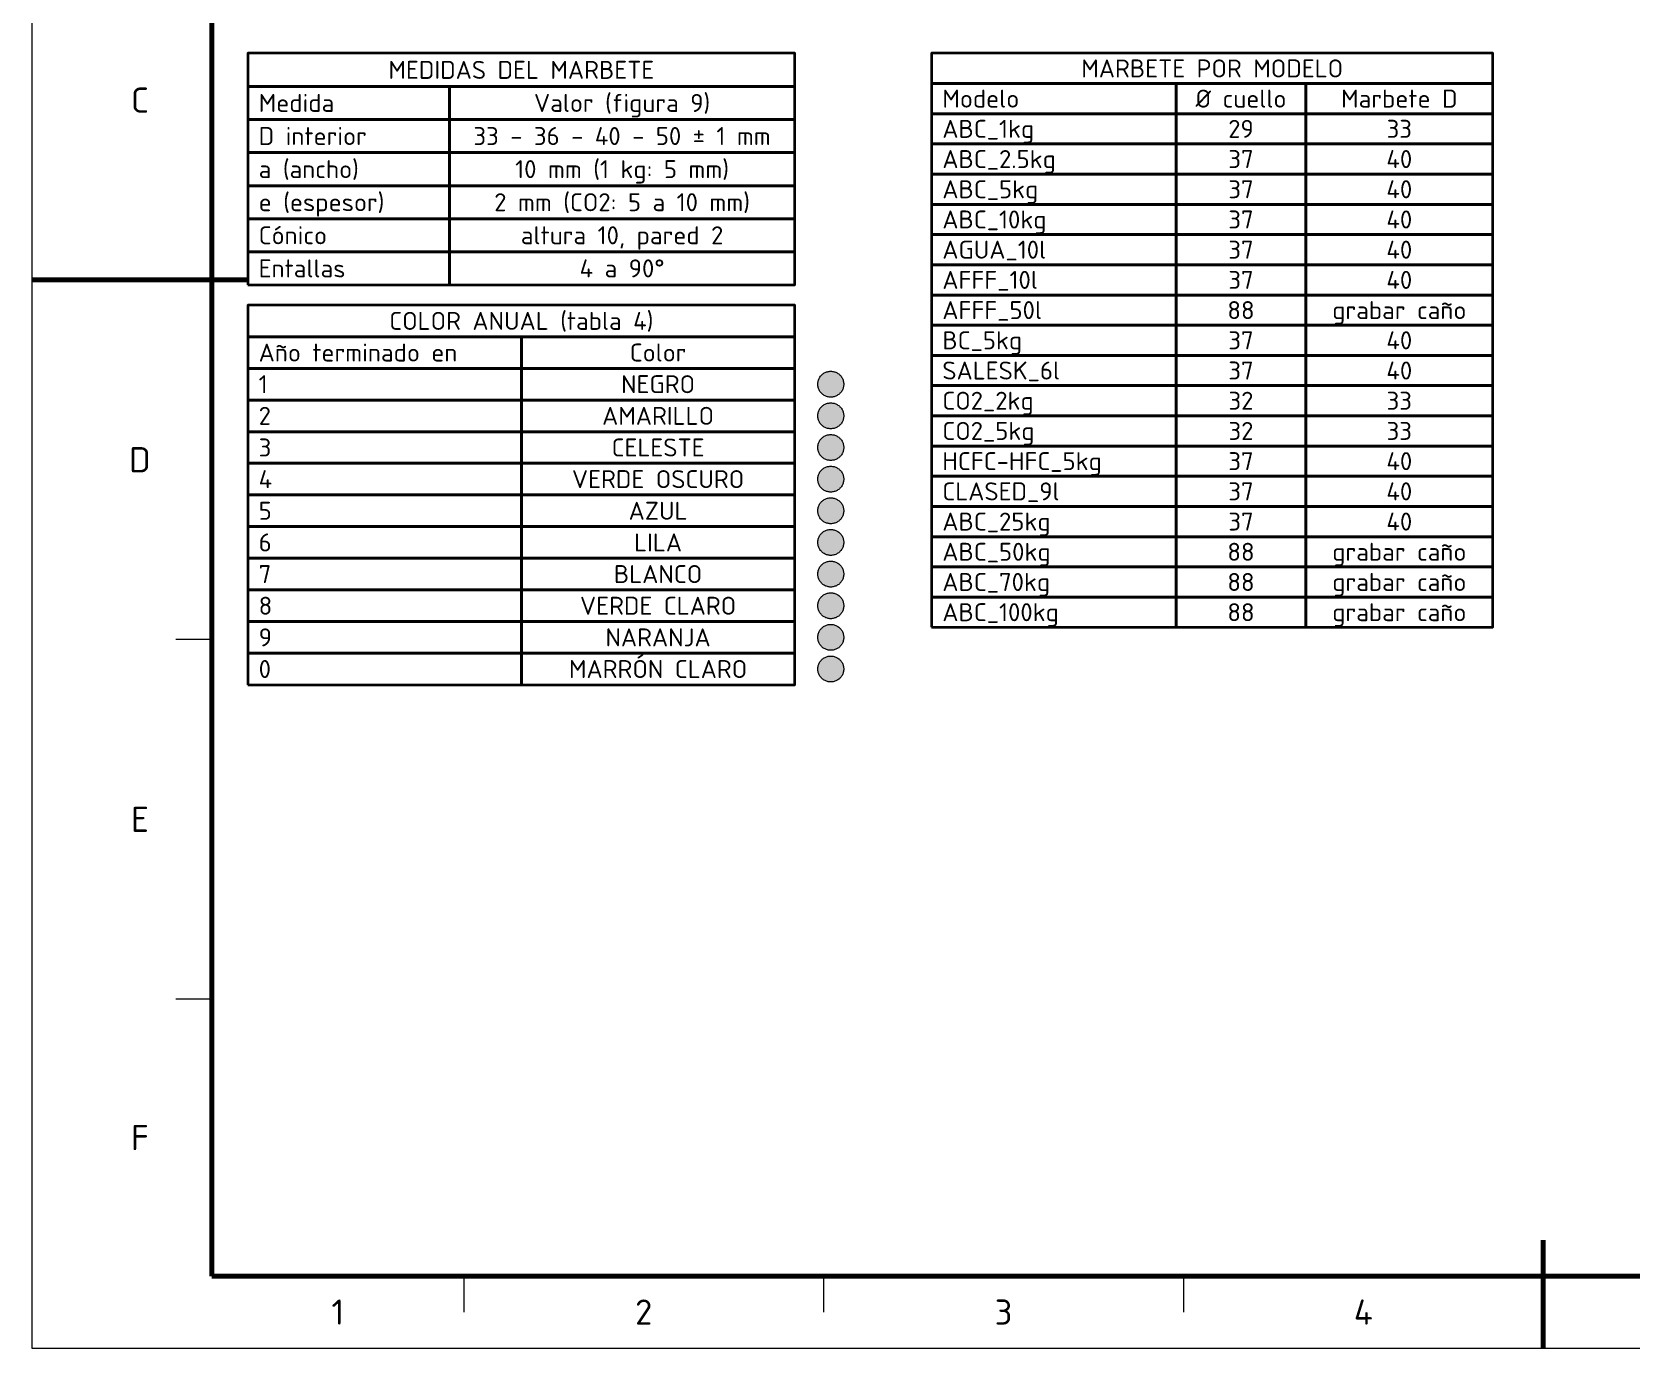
# Model space of a CAD drawing. Header units: millimetres. Extents: x 0 to 420, y 0 to 297.
# Drawn here: x 0 to 222.2, y 0 to 183 of the extents above; entities that cross this region are included whole.
import ezdxf
from ezdxf.enums import TextEntityAlignment as Align

# ---------------------------------------------------------------- set-up
doc = ezdxf.new("R2010")
doc.units = ezdxf.units.MM
for name, color, linetype, lineweight in [('05-RAYADO', 8, 'CONTINUOUS', 18), ('06-TEXTO', 7, 'CONTINUOUS', 25), ('07-RECUADRO', 7, 'CONTINUOUS', 70), ('08-FINA', 5, 'CONTINUOUS', 18), ('10-ROTULO', 7, 'CONTINUOUS', 35)]:
    doc.layers.add(name, color=color, linetype=linetype, lineweight=lineweight)
doc.styles.add('ISO3098', font='isocpeur.ttf')

msp = doc.modelspace()

# ---------------------------------------------------------------- hatches: boundary and pattern name
at = {"layer": '05-RAYADO', "true_color": 0x191919}
h = msp.add_hatch(color=7, dxfattribs=at)
h.dxf.hatch_style = 1
h.paths.add_polyline_path([(112.8, 134), (112.8, 133.88), (112.78, 133.77), (112.77, 133.65), (112.74, 133.53), (112.7, 133.42), (112.66, 133.31), (112.61, 133.2), (112.56, 133.1), (112.5, 133), (112.43, 132.9), (112.35, 132.81), (112.27, 132.73), (112.19, 132.65), (112.1, 132.57), (112, 132.5), (111.9, 132.44), (111.8, 132.39), (111.69, 132.34), (111.58, 132.3), (111.47, 132.26), (111.35, 132.23), (111.23, 132.22), (111.12, 132.2), (111, 132.2), (110.88, 132.2), (110.77, 132.22), (110.65, 132.23), (110.53, 132.26), (110.42, 132.3), (110.31, 132.34), (110.2, 132.39), (110.1, 132.44), (110, 132.5), (109.9, 132.57), (109.81, 132.65), (109.73, 132.73), (109.65, 132.81), (109.57, 132.9), (109.5, 133), (109.44, 133.1), (109.39, 133.2), (109.34, 133.31), (109.3, 133.42), (109.26, 133.53), (109.23, 133.65), (109.22, 133.77), (109.2, 133.88), (109.2, 134), (109.2, 134.12), (109.22, 134.23), (109.23, 134.35), (109.26, 134.47), (109.3, 134.58), (109.34, 134.69), (109.39, 134.8), (109.44, 134.9), (109.5, 135), (109.57, 135.1), (109.65, 135.19), (109.73, 135.27), (109.81, 135.35), (109.9, 135.43), (110, 135.5), (110.1, 135.56), (110.2, 135.61), (110.31, 135.66), (110.42, 135.7), (110.53, 135.74), (110.65, 135.77), (110.77, 135.78), (110.88, 135.8), (111, 135.8), (111.12, 135.8), (111.23, 135.78), (111.35, 135.77), (111.47, 135.74), (111.58, 135.7), (111.69, 135.66), (111.8, 135.61), (111.9, 135.56), (112, 135.5), (112.1, 135.43), (112.19, 135.35), (112.27, 135.27), (112.35, 135.19), (112.43, 135.1), (112.5, 135), (112.56, 134.9), (112.61, 134.8), (112.66, 134.69), (112.7, 134.58), (112.74, 134.47), (112.77, 134.35), (112.78, 134.23), (112.8, 134.12)])
at = {"layer": '05-RAYADO', "true_color": 0xffde00}
h = msp.add_hatch(color=7, dxfattribs=at)
h.dxf.hatch_style = 1
h.paths.add_polyline_path([(112.8, 129.6), (112.8, 129.48), (112.78, 129.37), (112.77, 129.25), (112.74, 129.13), (112.7, 129.02), (112.66, 128.91), (112.61, 128.8), (112.56, 128.7), (112.5, 128.6), (112.43, 128.5), (112.35, 128.41), (112.27, 128.33), (112.19, 128.25), (112.1, 128.17), (112, 128.1), (111.9, 128.04), (111.8, 127.99), (111.69, 127.94), (111.58, 127.9), (111.47, 127.86), (111.35, 127.83), (111.23, 127.82), (111.12, 127.8), (111, 127.8), (110.88, 127.8), (110.77, 127.82), (110.65, 127.83), (110.53, 127.86), (110.42, 127.9), (110.31, 127.94), (110.2, 127.99), (110.1, 128.04), (110, 128.1), (109.9, 128.17), (109.81, 128.25), (109.73, 128.33), (109.65, 128.41), (109.57, 128.5), (109.5, 128.6), (109.44, 128.7), (109.39, 128.8), (109.34, 128.91), (109.3, 129.02), (109.26, 129.13), (109.23, 129.25), (109.22, 129.37), (109.2, 129.48), (109.2, 129.6), (109.2, 129.72), (109.22, 129.83), (109.23, 129.95), (109.26, 130.07), (109.3, 130.18), (109.34, 130.29), (109.39, 130.4), (109.44, 130.5), (109.5, 130.6), (109.57, 130.7), (109.65, 130.79), (109.73, 130.87), (109.81, 130.95), (109.9, 131.03), (110, 131.1), (110.1, 131.16), (110.2, 131.21), (110.31, 131.26), (110.42, 131.3), (110.53, 131.34), (110.65, 131.37), (110.77, 131.38), (110.88, 131.4), (111, 131.4), (111.12, 131.4), (111.23, 131.38), (111.35, 131.37), (111.47, 131.34), (111.58, 131.3), (111.69, 131.26), (111.8, 131.21), (111.9, 131.16), (112, 131.1), (112.1, 131.03), (112.19, 130.95), (112.27, 130.87), (112.35, 130.79), (112.43, 130.7), (112.5, 130.6), (112.56, 130.5), (112.61, 130.4), (112.66, 130.29), (112.7, 130.18), (112.74, 130.07), (112.77, 129.95), (112.78, 129.83), (112.8, 129.72)])
at = {"layer": '05-RAYADO', "true_color": 0x78c3eb}
h = msp.add_hatch(color=7, dxfattribs=at)
h.dxf.hatch_style = 1
h.paths.add_polyline_path([(112.8, 125.2), (112.8, 125.08), (112.78, 124.97), (112.77, 124.85), (112.74, 124.73), (112.7, 124.62), (112.66, 124.51), (112.61, 124.4), (112.56, 124.3), (112.5, 124.2), (112.43, 124.1), (112.35, 124.01), (112.27, 123.93), (112.19, 123.85), (112.1, 123.77), (112, 123.7), (111.9, 123.64), (111.8, 123.59), (111.69, 123.54), (111.58, 123.5), (111.47, 123.46), (111.35, 123.43), (111.23, 123.42), (111.12, 123.4), (111, 123.4), (110.88, 123.4), (110.77, 123.42), (110.65, 123.43), (110.53, 123.46), (110.42, 123.5), (110.31, 123.54), (110.2, 123.59), (110.1, 123.64), (110, 123.7), (109.9, 123.77), (109.81, 123.85), (109.73, 123.93), (109.65, 124.01), (109.57, 124.1), (109.5, 124.2), (109.44, 124.3), (109.39, 124.4), (109.34, 124.51), (109.3, 124.62), (109.26, 124.73), (109.23, 124.85), (109.22, 124.97), (109.2, 125.08), (109.2, 125.2), (109.2, 125.32), (109.22, 125.43), (109.23, 125.55), (109.26, 125.67), (109.3, 125.78), (109.34, 125.89), (109.39, 126), (109.44, 126.1), (109.5, 126.2), (109.57, 126.3), (109.65, 126.39), (109.73, 126.47), (109.81, 126.55), (109.9, 126.63), (110, 126.7), (110.1, 126.76), (110.2, 126.81), (110.31, 126.86), (110.42, 126.9), (110.53, 126.94), (110.65, 126.97), (110.77, 126.98), (110.88, 127), (111, 127), (111.12, 127), (111.23, 126.98), (111.35, 126.97), (111.47, 126.94), (111.58, 126.9), (111.69, 126.86), (111.8, 126.81), (111.9, 126.76), (112, 126.7), (112.1, 126.63), (112.19, 126.55), (112.27, 126.47), (112.35, 126.39), (112.43, 126.3), (112.5, 126.2), (112.56, 126.1), (112.61, 126), (112.66, 125.89), (112.7, 125.78), (112.74, 125.67), (112.77, 125.55), (112.78, 125.43), (112.8, 125.32)])
at = {"layer": '05-RAYADO', "true_color": 0x006432}
h = msp.add_hatch(color=7, dxfattribs=at)
h.dxf.hatch_style = 1
h.paths.add_polyline_path([(112.8, 120.8), (112.8, 120.68), (112.78, 120.57), (112.77, 120.45), (112.74, 120.33), (112.7, 120.22), (112.66, 120.11), (112.61, 120), (112.56, 119.9), (112.5, 119.8), (112.43, 119.7), (112.35, 119.61), (112.27, 119.53), (112.19, 119.45), (112.1, 119.37), (112, 119.3), (111.9, 119.24), (111.8, 119.19), (111.69, 119.14), (111.58, 119.1), (111.47, 119.06), (111.35, 119.03), (111.23, 119.02), (111.12, 119), (111, 119), (110.88, 119), (110.77, 119.02), (110.65, 119.03), (110.53, 119.06), (110.42, 119.1), (110.31, 119.14), (110.2, 119.19), (110.1, 119.24), (110, 119.3), (109.9, 119.37), (109.81, 119.45), (109.73, 119.53), (109.65, 119.61), (109.57, 119.7), (109.5, 119.8), (109.44, 119.9), (109.39, 120), (109.34, 120.11), (109.3, 120.22), (109.26, 120.33), (109.23, 120.45), (109.22, 120.57), (109.2, 120.68), (109.2, 120.8), (109.2, 120.92), (109.22, 121.03), (109.23, 121.15), (109.26, 121.27), (109.3, 121.38), (109.34, 121.49), (109.39, 121.6), (109.44, 121.7), (109.5, 121.8), (109.57, 121.9), (109.65, 121.99), (109.73, 122.07), (109.81, 122.15), (109.9, 122.23), (110, 122.3), (110.1, 122.36), (110.2, 122.41), (110.31, 122.46), (110.42, 122.5), (110.53, 122.54), (110.65, 122.57), (110.77, 122.58), (110.88, 122.6), (111, 122.6), (111.12, 122.6), (111.23, 122.58), (111.35, 122.57), (111.47, 122.54), (111.58, 122.5), (111.69, 122.46), (111.8, 122.41), (111.9, 122.36), (112, 122.3), (112.1, 122.23), (112.19, 122.15), (112.27, 122.07), (112.35, 121.99), (112.43, 121.9), (112.5, 121.8), (112.56, 121.7), (112.61, 121.6), (112.66, 121.49), (112.7, 121.38), (112.74, 121.27), (112.77, 121.15), (112.78, 121.03), (112.8, 120.92)])
at = {"layer": '05-RAYADO', "true_color": 0x003ca0}
h = msp.add_hatch(color=7, dxfattribs=at)
h.dxf.hatch_style = 1
h.paths.add_polyline_path([(112.8, 116.4), (112.8, 116.28), (112.78, 116.17), (112.77, 116.05), (112.74, 115.93), (112.7, 115.82), (112.66, 115.71), (112.61, 115.6), (112.56, 115.5), (112.5, 115.4), (112.43, 115.3), (112.35, 115.21), (112.27, 115.13), (112.19, 115.05), (112.1, 114.97), (112, 114.9), (111.9, 114.84), (111.8, 114.79), (111.69, 114.74), (111.58, 114.7), (111.47, 114.66), (111.35, 114.63), (111.23, 114.62), (111.12, 114.6), (111, 114.6), (110.88, 114.6), (110.77, 114.62), (110.65, 114.63), (110.53, 114.66), (110.42, 114.7), (110.31, 114.74), (110.2, 114.79), (110.1, 114.84), (110, 114.9), (109.9, 114.97), (109.81, 115.05), (109.73, 115.13), (109.65, 115.21), (109.57, 115.3), (109.5, 115.4), (109.44, 115.5), (109.39, 115.6), (109.34, 115.71), (109.3, 115.82), (109.26, 115.93), (109.23, 116.05), (109.22, 116.17), (109.2, 116.28), (109.2, 116.4), (109.2, 116.52), (109.22, 116.63), (109.23, 116.75), (109.26, 116.87), (109.3, 116.98), (109.34, 117.09), (109.39, 117.2), (109.44, 117.3), (109.5, 117.4), (109.57, 117.5), (109.65, 117.59), (109.73, 117.67), (109.81, 117.75), (109.9, 117.83), (110, 117.9), (110.1, 117.96), (110.2, 118.01), (110.31, 118.06), (110.42, 118.1), (110.53, 118.14), (110.65, 118.17), (110.77, 118.18), (110.88, 118.2), (111, 118.2), (111.12, 118.2), (111.23, 118.18), (111.35, 118.17), (111.47, 118.14), (111.58, 118.1), (111.69, 118.06), (111.8, 118.01), (111.9, 117.96), (112, 117.9), (112.1, 117.83), (112.19, 117.75), (112.27, 117.67), (112.35, 117.59), (112.43, 117.5), (112.5, 117.4), (112.56, 117.3), (112.61, 117.2), (112.66, 117.09), (112.7, 116.98), (112.74, 116.87), (112.77, 116.75), (112.78, 116.63), (112.8, 116.52)])
at = {"layer": '05-RAYADO', "true_color": 0xb98cd7}
h = msp.add_hatch(color=7, dxfattribs=at)
h.dxf.hatch_style = 1
h.paths.add_polyline_path([(112.8, 112), (112.8, 111.88), (112.78, 111.77), (112.77, 111.65), (112.74, 111.53), (112.7, 111.42), (112.66, 111.31), (112.61, 111.2), (112.56, 111.1), (112.5, 111), (112.43, 110.9), (112.35, 110.81), (112.27, 110.73), (112.19, 110.65), (112.1, 110.57), (112, 110.5), (111.9, 110.44), (111.8, 110.39), (111.69, 110.34), (111.58, 110.3), (111.47, 110.26), (111.35, 110.23), (111.23, 110.22), (111.12, 110.2), (111, 110.2), (110.88, 110.2), (110.77, 110.22), (110.65, 110.23), (110.53, 110.26), (110.42, 110.3), (110.31, 110.34), (110.2, 110.39), (110.1, 110.44), (110, 110.5), (109.9, 110.57), (109.81, 110.65), (109.73, 110.73), (109.65, 110.81), (109.57, 110.9), (109.5, 111), (109.44, 111.1), (109.39, 111.2), (109.34, 111.31), (109.3, 111.42), (109.26, 111.53), (109.23, 111.65), (109.22, 111.77), (109.2, 111.88), (109.2, 112), (109.2, 112.12), (109.22, 112.23), (109.23, 112.35), (109.26, 112.47), (109.3, 112.58), (109.34, 112.69), (109.39, 112.8), (109.44, 112.9), (109.5, 113), (109.57, 113.1), (109.65, 113.19), (109.73, 113.27), (109.81, 113.35), (109.9, 113.43), (110, 113.5), (110.1, 113.56), (110.2, 113.61), (110.31, 113.66), (110.42, 113.7), (110.53, 113.74), (110.65, 113.77), (110.77, 113.78), (110.88, 113.8), (111, 113.8), (111.12, 113.8), (111.23, 113.78), (111.35, 113.77), (111.47, 113.74), (111.58, 113.7), (111.69, 113.66), (111.8, 113.61), (111.9, 113.56), (112, 113.5), (112.1, 113.43), (112.19, 113.35), (112.27, 113.27), (112.35, 113.19), (112.43, 113.1), (112.5, 113), (112.56, 112.9), (112.61, 112.8), (112.66, 112.69), (112.7, 112.58), (112.74, 112.47), (112.77, 112.35), (112.78, 112.23), (112.8, 112.12)])
at = {"layer": '05-RAYADO', "true_color": 0xffffff}
h = msp.add_hatch(color=7, dxfattribs=at)
h.dxf.hatch_style = 1
h.paths.add_polyline_path([(112.8, 107.6), (112.8, 107.48), (112.78, 107.37), (112.77, 107.25), (112.74, 107.13), (112.7, 107.02), (112.66, 106.91), (112.61, 106.8), (112.56, 106.7), (112.5, 106.6), (112.43, 106.5), (112.35, 106.41), (112.27, 106.33), (112.19, 106.25), (112.1, 106.17), (112, 106.1), (111.9, 106.04), (111.8, 105.99), (111.69, 105.94), (111.58, 105.9), (111.47, 105.86), (111.35, 105.83), (111.23, 105.82), (111.12, 105.8), (111, 105.8), (110.88, 105.8), (110.77, 105.82), (110.65, 105.83), (110.53, 105.86), (110.42, 105.9), (110.31, 105.94), (110.2, 105.99), (110.1, 106.04), (110, 106.1), (109.9, 106.17), (109.81, 106.25), (109.73, 106.33), (109.65, 106.41), (109.57, 106.5), (109.5, 106.6), (109.44, 106.7), (109.39, 106.8), (109.34, 106.91), (109.3, 107.02), (109.26, 107.13), (109.23, 107.25), (109.22, 107.37), (109.2, 107.48), (109.2, 107.6), (109.2, 107.72), (109.22, 107.83), (109.23, 107.95), (109.26, 108.07), (109.3, 108.18), (109.34, 108.29), (109.39, 108.4), (109.44, 108.5), (109.5, 108.6), (109.57, 108.7), (109.65, 108.79), (109.73, 108.87), (109.81, 108.95), (109.9, 109.03), (110, 109.1), (110.1, 109.16), (110.2, 109.21), (110.31, 109.26), (110.42, 109.3), (110.53, 109.34), (110.65, 109.37), (110.77, 109.38), (110.88, 109.4), (111, 109.4), (111.12, 109.4), (111.23, 109.38), (111.35, 109.37), (111.47, 109.34), (111.58, 109.3), (111.69, 109.26), (111.8, 109.21), (111.9, 109.16), (112, 109.1), (112.1, 109.03), (112.19, 108.95), (112.27, 108.87), (112.35, 108.79), (112.43, 108.7), (112.5, 108.6), (112.56, 108.5), (112.61, 108.4), (112.66, 108.29), (112.7, 108.18), (112.74, 108.07), (112.77, 107.95), (112.78, 107.83), (112.8, 107.72)])
at = {"layer": '05-RAYADO', "true_color": 0x96dc78}
h = msp.add_hatch(color=7, dxfattribs=at)
h.dxf.hatch_style = 1
h.paths.add_polyline_path([(112.8, 103.2), (112.8, 103.08), (112.78, 102.97), (112.77, 102.85), (112.74, 102.73), (112.7, 102.62), (112.66, 102.51), (112.61, 102.4), (112.56, 102.3), (112.5, 102.2), (112.43, 102.1), (112.35, 102.01), (112.27, 101.93), (112.19, 101.85), (112.1, 101.77), (112, 101.7), (111.9, 101.64), (111.8, 101.59), (111.69, 101.54), (111.58, 101.5), (111.47, 101.46), (111.35, 101.43), (111.23, 101.42), (111.12, 101.4), (111, 101.4), (110.88, 101.4), (110.77, 101.42), (110.65, 101.43), (110.53, 101.46), (110.42, 101.5), (110.31, 101.54), (110.2, 101.59), (110.1, 101.64), (110, 101.7), (109.9, 101.77), (109.81, 101.85), (109.73, 101.93), (109.65, 102.01), (109.57, 102.1), (109.5, 102.2), (109.44, 102.3), (109.39, 102.4), (109.34, 102.51), (109.3, 102.62), (109.26, 102.73), (109.23, 102.85), (109.22, 102.97), (109.2, 103.08), (109.2, 103.2), (109.2, 103.32), (109.22, 103.43), (109.23, 103.55), (109.26, 103.67), (109.3, 103.78), (109.34, 103.89), (109.39, 104), (109.44, 104.1), (109.5, 104.2), (109.57, 104.3), (109.65, 104.39), (109.73, 104.47), (109.81, 104.55), (109.9, 104.63), (110, 104.7), (110.1, 104.76), (110.2, 104.81), (110.31, 104.86), (110.42, 104.9), (110.53, 104.94), (110.65, 104.97), (110.77, 104.98), (110.88, 105), (111, 105), (111.12, 105), (111.23, 104.98), (111.35, 104.97), (111.47, 104.94), (111.58, 104.9), (111.69, 104.86), (111.8, 104.81), (111.9, 104.76), (112, 104.7), (112.1, 104.63), (112.19, 104.55), (112.27, 104.47), (112.35, 104.39), (112.43, 104.3), (112.5, 104.2), (112.56, 104.1), (112.61, 104), (112.66, 103.89), (112.7, 103.78), (112.74, 103.67), (112.77, 103.55), (112.78, 103.43), (112.8, 103.32)])
at = {"layer": '05-RAYADO', "true_color": 0xf58c1e}
h = msp.add_hatch(color=7, dxfattribs=at)
h.dxf.hatch_style = 1
h.paths.add_polyline_path([(112.8, 98.8), (112.8, 98.68), (112.78, 98.57), (112.77, 98.45), (112.74, 98.33), (112.7, 98.22), (112.66, 98.11), (112.61, 98), (112.56, 97.9), (112.5, 97.8), (112.43, 97.7), (112.35, 97.61), (112.27, 97.53), (112.19, 97.45), (112.1, 97.37), (112, 97.3), (111.9, 97.24), (111.8, 97.19), (111.69, 97.14), (111.58, 97.1), (111.47, 97.06), (111.35, 97.03), (111.23, 97.02), (111.12, 97), (111, 97), (110.88, 97), (110.77, 97.02), (110.65, 97.03), (110.53, 97.06), (110.42, 97.1), (110.31, 97.14), (110.2, 97.19), (110.1, 97.24), (110, 97.3), (109.9, 97.37), (109.81, 97.45), (109.73, 97.53), (109.65, 97.61), (109.57, 97.7), (109.5, 97.8), (109.44, 97.9), (109.39, 98), (109.34, 98.11), (109.3, 98.22), (109.26, 98.33), (109.23, 98.45), (109.22, 98.57), (109.2, 98.68), (109.2, 98.8), (109.2, 98.92), (109.22, 99.03), (109.23, 99.15), (109.26, 99.27), (109.3, 99.38), (109.34, 99.49), (109.39, 99.6), (109.44, 99.7), (109.5, 99.8), (109.57, 99.9), (109.65, 99.99), (109.73, 100.07), (109.81, 100.15), (109.9, 100.23), (110, 100.3), (110.1, 100.36), (110.2, 100.41), (110.31, 100.46), (110.42, 100.5), (110.53, 100.54), (110.65, 100.57), (110.77, 100.58), (110.88, 100.6), (111, 100.6), (111.12, 100.6), (111.23, 100.58), (111.35, 100.57), (111.47, 100.54), (111.58, 100.5), (111.69, 100.46), (111.8, 100.41), (111.9, 100.36), (112, 100.3), (112.1, 100.23), (112.19, 100.15), (112.27, 100.07), (112.35, 99.99), (112.43, 99.9), (112.5, 99.8), (112.56, 99.7), (112.61, 99.6), (112.66, 99.49), (112.7, 99.38), (112.74, 99.27), (112.77, 99.15), (112.78, 99.03), (112.8, 98.92)])
at = {"layer": '05-RAYADO', "true_color": 0xbe8c5a}
h = msp.add_hatch(color=7, dxfattribs=at)
h.dxf.hatch_style = 1
h.paths.add_polyline_path([(112.8, 94.4), (112.8, 94.28), (112.78, 94.17), (112.77, 94.05), (112.74, 93.93), (112.7, 93.82), (112.66, 93.71), (112.61, 93.6), (112.56, 93.5), (112.5, 93.4), (112.43, 93.3), (112.35, 93.21), (112.27, 93.13), (112.19, 93.05), (112.1, 92.97), (112, 92.9), (111.9, 92.84), (111.8, 92.79), (111.69, 92.74), (111.58, 92.7), (111.47, 92.66), (111.35, 92.63), (111.23, 92.62), (111.12, 92.6), (111, 92.6), (110.88, 92.6), (110.77, 92.62), (110.65, 92.63), (110.53, 92.66), (110.42, 92.7), (110.31, 92.74), (110.2, 92.79), (110.1, 92.84), (110, 92.9), (109.9, 92.97), (109.81, 93.05), (109.73, 93.13), (109.65, 93.21), (109.57, 93.3), (109.5, 93.4), (109.44, 93.5), (109.39, 93.6), (109.34, 93.71), (109.3, 93.82), (109.26, 93.93), (109.23, 94.05), (109.22, 94.17), (109.2, 94.28), (109.2, 94.4), (109.2, 94.52), (109.22, 94.63), (109.23, 94.75), (109.26, 94.87), (109.3, 94.98), (109.34, 95.09), (109.39, 95.2), (109.44, 95.3), (109.5, 95.4), (109.57, 95.5), (109.65, 95.59), (109.73, 95.67), (109.81, 95.75), (109.9, 95.83), (110, 95.9), (110.1, 95.96), (110.2, 96.01), (110.31, 96.06), (110.42, 96.1), (110.53, 96.14), (110.65, 96.17), (110.77, 96.18), (110.88, 96.2), (111, 96.2), (111.12, 96.2), (111.23, 96.18), (111.35, 96.17), (111.47, 96.14), (111.58, 96.1), (111.69, 96.06), (111.8, 96.01), (111.9, 95.96), (112, 95.9), (112.1, 95.83), (112.19, 95.75), (112.27, 95.67), (112.35, 95.59), (112.43, 95.5), (112.5, 95.4), (112.56, 95.3), (112.61, 95.2), (112.66, 95.09), (112.7, 94.98), (112.74, 94.87), (112.77, 94.75), (112.78, 94.63), (112.8, 94.52)])

# ---------------------------------------------------------------- linework, layer by layer
at = {"layer": '07-RECUADRO'}
for p, q in [((0, 148.5), (30, 148.5)), ((210, 0), (210, 15))]:
    msp.add_line(p, q, dxfattribs=at)
msp.add_lwpolyline([(25, 10), (410, 10), (410, 287), (25, 287)], close=True, dxfattribs=at)
at = {"layer": '08-FINA'}
for p, q in [((25, 98.5), (20, 98.5)), ((25, 48.5), (20, 48.5)), ((60, 10), (60, 5)), ((110, 10), (110, 5)), ((160, 10), (160, 5))]:
    msp.add_line(p, q, dxfattribs=at)
for points in [[(0, 0), (420, 0), (420, 297), (0, 297)], [(112.8, 134), (112.8, 133.88), (112.78, 133.77), (112.77, 133.65), (112.74, 133.53), (112.7, 133.42), (112.66, 133.31), (112.61, 133.2), (112.56, 133.1), (112.5, 133), (112.43, 132.9), (112.35, 132.81), (112.27, 132.73), (112.19, 132.65), (112.1, 132.57), (112, 132.5), (111.9, 132.44), (111.8, 132.39), (111.69, 132.34), (111.58, 132.3), (111.47, 132.26), (111.35, 132.23), (111.23, 132.22), (111.12, 132.2), (111, 132.2), (110.88, 132.2), (110.77, 132.22), (110.65, 132.23), (110.53, 132.26), (110.42, 132.3), (110.31, 132.34), (110.2, 132.39), (110.1, 132.44), (110, 132.5), (109.9, 132.57), (109.81, 132.65), (109.73, 132.73), (109.65, 132.81), (109.57, 132.9), (109.5, 133), (109.44, 133.1), (109.39, 133.2), (109.34, 133.31), (109.3, 133.42), (109.26, 133.53), (109.23, 133.65), (109.22, 133.77), (109.2, 133.88), (109.2, 134), (109.2, 134.12), (109.22, 134.23), (109.23, 134.35), (109.26, 134.47), (109.3, 134.58), (109.34, 134.69), (109.39, 134.8), (109.44, 134.9), (109.5, 135), (109.57, 135.1), (109.65, 135.19), (109.73, 135.27), (109.81, 135.35), (109.9, 135.43), (110, 135.5), (110.1, 135.56), (110.2, 135.61), (110.31, 135.66), (110.42, 135.7), (110.53, 135.74), (110.65, 135.77), (110.77, 135.78), (110.88, 135.8), (111, 135.8), (111.12, 135.8), (111.23, 135.78), (111.35, 135.77), (111.47, 135.74), (111.58, 135.7), (111.69, 135.66), (111.8, 135.61), (111.9, 135.56), (112, 135.5), (112.1, 135.43), (112.19, 135.35), (112.27, 135.27), (112.35, 135.19), (112.43, 135.1), (112.5, 135), (112.56, 134.9), (112.61, 134.8), (112.66, 134.69), (112.7, 134.58), (112.74, 134.47), (112.77, 134.35), (112.78, 134.23), (112.8, 134.12), (112.8, 134)], [(112.8, 129.6), (112.8, 129.48), (112.78, 129.37), (112.77, 129.25), (112.74, 129.13), (112.7, 129.02), (112.66, 128.91), (112.61, 128.8), (112.56, 128.7), (112.5, 128.6), (112.43, 128.5), (112.35, 128.41), (112.27, 128.33), (112.19, 128.25), (112.1, 128.17), (112, 128.1), (111.9, 128.04), (111.8, 127.99), (111.69, 127.94), (111.58, 127.9), (111.47, 127.86), (111.35, 127.83), (111.23, 127.82), (111.12, 127.8), (111, 127.8), (110.88, 127.8), (110.77, 127.82), (110.65, 127.83), (110.53, 127.86), (110.42, 127.9), (110.31, 127.94), (110.2, 127.99), (110.1, 128.04), (110, 128.1), (109.9, 128.17), (109.81, 128.25), (109.73, 128.33), (109.65, 128.41), (109.57, 128.5), (109.5, 128.6), (109.44, 128.7), (109.39, 128.8), (109.34, 128.91), (109.3, 129.02), (109.26, 129.13), (109.23, 129.25), (109.22, 129.37), (109.2, 129.48), (109.2, 129.6), (109.2, 129.72), (109.22, 129.83), (109.23, 129.95), (109.26, 130.07), (109.3, 130.18), (109.34, 130.29), (109.39, 130.4), (109.44, 130.5), (109.5, 130.6), (109.57, 130.7), (109.65, 130.79), (109.73, 130.87), (109.81, 130.95), (109.9, 131.03), (110, 131.1), (110.1, 131.16), (110.2, 131.21), (110.31, 131.26), (110.42, 131.3), (110.53, 131.34), (110.65, 131.37), (110.77, 131.38), (110.88, 131.4), (111, 131.4), (111.12, 131.4), (111.23, 131.38), (111.35, 131.37), (111.47, 131.34), (111.58, 131.3), (111.69, 131.26), (111.8, 131.21), (111.9, 131.16), (112, 131.1), (112.1, 131.03), (112.19, 130.95), (112.27, 130.87), (112.35, 130.79), (112.43, 130.7), (112.5, 130.6), (112.56, 130.5), (112.61, 130.4), (112.66, 130.29), (112.7, 130.18), (112.74, 130.07), (112.77, 129.95), (112.78, 129.83), (112.8, 129.72), (112.8, 129.6)], [(112.8, 125.2), (112.8, 125.08), (112.78, 124.97), (112.77, 124.85), (112.74, 124.73), (112.7, 124.62), (112.66, 124.51), (112.61, 124.4), (112.56, 124.3), (112.5, 124.2), (112.43, 124.1), (112.35, 124.01), (112.27, 123.93), (112.19, 123.85), (112.1, 123.77), (112, 123.7), (111.9, 123.64), (111.8, 123.59), (111.69, 123.54), (111.58, 123.5), (111.47, 123.46), (111.35, 123.43), (111.23, 123.42), (111.12, 123.4), (111, 123.4), (110.88, 123.4), (110.77, 123.42), (110.65, 123.43), (110.53, 123.46), (110.42, 123.5), (110.31, 123.54), (110.2, 123.59), (110.1, 123.64), (110, 123.7), (109.9, 123.77), (109.81, 123.85), (109.73, 123.93), (109.65, 124.01), (109.57, 124.1), (109.5, 124.2), (109.44, 124.3), (109.39, 124.4), (109.34, 124.51), (109.3, 124.62), (109.26, 124.73), (109.23, 124.85), (109.22, 124.97), (109.2, 125.08), (109.2, 125.2), (109.2, 125.32), (109.22, 125.43), (109.23, 125.55), (109.26, 125.67), (109.3, 125.78), (109.34, 125.89), (109.39, 126), (109.44, 126.1), (109.5, 126.2), (109.57, 126.3), (109.65, 126.39), (109.73, 126.47), (109.81, 126.55), (109.9, 126.63), (110, 126.7), (110.1, 126.76), (110.2, 126.81), (110.31, 126.86), (110.42, 126.9), (110.53, 126.94), (110.65, 126.97), (110.77, 126.98), (110.88, 127), (111, 127), (111.12, 127), (111.23, 126.98), (111.35, 126.97), (111.47, 126.94), (111.58, 126.9), (111.69, 126.86), (111.8, 126.81), (111.9, 126.76), (112, 126.7), (112.1, 126.63), (112.19, 126.55), (112.27, 126.47), (112.35, 126.39), (112.43, 126.3), (112.5, 126.2), (112.56, 126.1), (112.61, 126), (112.66, 125.89), (112.7, 125.78), (112.74, 125.67), (112.77, 125.55), (112.78, 125.43), (112.8, 125.32), (112.8, 125.2)], [(112.8, 120.8), (112.8, 120.68), (112.78, 120.57), (112.77, 120.45), (112.74, 120.33), (112.7, 120.22), (112.66, 120.11), (112.61, 120), (112.56, 119.9), (112.5, 119.8), (112.43, 119.7), (112.35, 119.61), (112.27, 119.53), (112.19, 119.45), (112.1, 119.37), (112, 119.3), (111.9, 119.24), (111.8, 119.19), (111.69, 119.14), (111.58, 119.1), (111.47, 119.06), (111.35, 119.03), (111.23, 119.02), (111.12, 119), (111, 119), (110.88, 119), (110.77, 119.02), (110.65, 119.03), (110.53, 119.06), (110.42, 119.1), (110.31, 119.14), (110.2, 119.19), (110.1, 119.24), (110, 119.3), (109.9, 119.37), (109.81, 119.45), (109.73, 119.53), (109.65, 119.61), (109.57, 119.7), (109.5, 119.8), (109.44, 119.9), (109.39, 120), (109.34, 120.11), (109.3, 120.22), (109.26, 120.33), (109.23, 120.45), (109.22, 120.57), (109.2, 120.68), (109.2, 120.8), (109.2, 120.92), (109.22, 121.03), (109.23, 121.15), (109.26, 121.27), (109.3, 121.38), (109.34, 121.49), (109.39, 121.6), (109.44, 121.7), (109.5, 121.8), (109.57, 121.9), (109.65, 121.99), (109.73, 122.07), (109.81, 122.15), (109.9, 122.23), (110, 122.3), (110.1, 122.36), (110.2, 122.41), (110.31, 122.46), (110.42, 122.5), (110.53, 122.54), (110.65, 122.57), (110.77, 122.58), (110.88, 122.6), (111, 122.6), (111.12, 122.6), (111.23, 122.58), (111.35, 122.57), (111.47, 122.54), (111.58, 122.5), (111.69, 122.46), (111.8, 122.41), (111.9, 122.36), (112, 122.3), (112.1, 122.23), (112.19, 122.15), (112.27, 122.07), (112.35, 121.99), (112.43, 121.9), (112.5, 121.8), (112.56, 121.7), (112.61, 121.6), (112.66, 121.49), (112.7, 121.38), (112.74, 121.27), (112.77, 121.15), (112.78, 121.03), (112.8, 120.92), (112.8, 120.8)], [(112.8, 116.4), (112.8, 116.28), (112.78, 116.17), (112.77, 116.05), (112.74, 115.93), (112.7, 115.82), (112.66, 115.71), (112.61, 115.6), (112.56, 115.5), (112.5, 115.4), (112.43, 115.3), (112.35, 115.21), (112.27, 115.13), (112.19, 115.05), (112.1, 114.97), (112, 114.9), (111.9, 114.84), (111.8, 114.79), (111.69, 114.74), (111.58, 114.7), (111.47, 114.66), (111.35, 114.63), (111.23, 114.62), (111.12, 114.6), (111, 114.6), (110.88, 114.6), (110.77, 114.62), (110.65, 114.63), (110.53, 114.66), (110.42, 114.7), (110.31, 114.74), (110.2, 114.79), (110.1, 114.84), (110, 114.9), (109.9, 114.97), (109.81, 115.05), (109.73, 115.13), (109.65, 115.21), (109.57, 115.3), (109.5, 115.4), (109.44, 115.5), (109.39, 115.6), (109.34, 115.71), (109.3, 115.82), (109.26, 115.93), (109.23, 116.05), (109.22, 116.17), (109.2, 116.28), (109.2, 116.4), (109.2, 116.52), (109.22, 116.63), (109.23, 116.75), (109.26, 116.87), (109.3, 116.98), (109.34, 117.09), (109.39, 117.2), (109.44, 117.3), (109.5, 117.4), (109.57, 117.5), (109.65, 117.59), (109.73, 117.67), (109.81, 117.75), (109.9, 117.83), (110, 117.9), (110.1, 117.96), (110.2, 118.01), (110.31, 118.06), (110.42, 118.1), (110.53, 118.14), (110.65, 118.17), (110.77, 118.18), (110.88, 118.2), (111, 118.2), (111.12, 118.2), (111.23, 118.18), (111.35, 118.17), (111.47, 118.14), (111.58, 118.1), (111.69, 118.06), (111.8, 118.01), (111.9, 117.96), (112, 117.9), (112.1, 117.83), (112.19, 117.75), (112.27, 117.67), (112.35, 117.59), (112.43, 117.5), (112.5, 117.4), (112.56, 117.3), (112.61, 117.2), (112.66, 117.09), (112.7, 116.98), (112.74, 116.87), (112.77, 116.75), (112.78, 116.63), (112.8, 116.52), (112.8, 116.4)], [(112.8, 112), (112.8, 111.88), (112.78, 111.77), (112.77, 111.65), (112.74, 111.53), (112.7, 111.42), (112.66, 111.31), (112.61, 111.2), (112.56, 111.1), (112.5, 111), (112.43, 110.9), (112.35, 110.81), (112.27, 110.73), (112.19, 110.65), (112.1, 110.57), (112, 110.5), (111.9, 110.44), (111.8, 110.39), (111.69, 110.34), (111.58, 110.3), (111.47, 110.26), (111.35, 110.23), (111.23, 110.22), (111.12, 110.2), (111, 110.2), (110.88, 110.2), (110.77, 110.22), (110.65, 110.23), (110.53, 110.26), (110.42, 110.3), (110.31, 110.34), (110.2, 110.39), (110.1, 110.44), (110, 110.5), (109.9, 110.57), (109.81, 110.65), (109.73, 110.73), (109.65, 110.81), (109.57, 110.9), (109.5, 111), (109.44, 111.1), (109.39, 111.2), (109.34, 111.31), (109.3, 111.42), (109.26, 111.53), (109.23, 111.65), (109.22, 111.77), (109.2, 111.88), (109.2, 112), (109.2, 112.12), (109.22, 112.23), (109.23, 112.35), (109.26, 112.47), (109.3, 112.58), (109.34, 112.69), (109.39, 112.8), (109.44, 112.9), (109.5, 113), (109.57, 113.1), (109.65, 113.19), (109.73, 113.27), (109.81, 113.35), (109.9, 113.43), (110, 113.5), (110.1, 113.56), (110.2, 113.61), (110.31, 113.66), (110.42, 113.7), (110.53, 113.74), (110.65, 113.77), (110.77, 113.78), (110.88, 113.8), (111, 113.8), (111.12, 113.8), (111.23, 113.78), (111.35, 113.77), (111.47, 113.74), (111.58, 113.7), (111.69, 113.66), (111.8, 113.61), (111.9, 113.56), (112, 113.5), (112.1, 113.43), (112.19, 113.35), (112.27, 113.27), (112.35, 113.19), (112.43, 113.1), (112.5, 113), (112.56, 112.9), (112.61, 112.8), (112.66, 112.69), (112.7, 112.58), (112.74, 112.47), (112.77, 112.35), (112.78, 112.23), (112.8, 112.12), (112.8, 112)], [(112.8, 107.6), (112.8, 107.48), (112.78, 107.37), (112.77, 107.25), (112.74, 107.13), (112.7, 107.02), (112.66, 106.91), (112.61, 106.8), (112.56, 106.7), (112.5, 106.6), (112.43, 106.5), (112.35, 106.41), (112.27, 106.33), (112.19, 106.25), (112.1, 106.17), (112, 106.1), (111.9, 106.04), (111.8, 105.99), (111.69, 105.94), (111.58, 105.9), (111.47, 105.86), (111.35, 105.83), (111.23, 105.82), (111.12, 105.8), (111, 105.8), (110.88, 105.8), (110.77, 105.82), (110.65, 105.83), (110.53, 105.86), (110.42, 105.9), (110.31, 105.94), (110.2, 105.99), (110.1, 106.04), (110, 106.1), (109.9, 106.17), (109.81, 106.25), (109.73, 106.33), (109.65, 106.41), (109.57, 106.5), (109.5, 106.6), (109.44, 106.7), (109.39, 106.8), (109.34, 106.91), (109.3, 107.02), (109.26, 107.13), (109.23, 107.25), (109.22, 107.37), (109.2, 107.48), (109.2, 107.6), (109.2, 107.72), (109.22, 107.83), (109.23, 107.95), (109.26, 108.07), (109.3, 108.18), (109.34, 108.29), (109.39, 108.4), (109.44, 108.5), (109.5, 108.6), (109.57, 108.7), (109.65, 108.79), (109.73, 108.87), (109.81, 108.95), (109.9, 109.03), (110, 109.1), (110.1, 109.16), (110.2, 109.21), (110.31, 109.26), (110.42, 109.3), (110.53, 109.34), (110.65, 109.37), (110.77, 109.38), (110.88, 109.4), (111, 109.4), (111.12, 109.4), (111.23, 109.38), (111.35, 109.37), (111.47, 109.34), (111.58, 109.3), (111.69, 109.26), (111.8, 109.21), (111.9, 109.16), (112, 109.1), (112.1, 109.03), (112.19, 108.95), (112.27, 108.87), (112.35, 108.79), (112.43, 108.7), (112.5, 108.6), (112.56, 108.5), (112.61, 108.4), (112.66, 108.29), (112.7, 108.18), (112.74, 108.07), (112.77, 107.95), (112.78, 107.83), (112.8, 107.72), (112.8, 107.6)], [(112.8, 103.2), (112.8, 103.08), (112.78, 102.97), (112.77, 102.85), (112.74, 102.73), (112.7, 102.62), (112.66, 102.51), (112.61, 102.4), (112.56, 102.3), (112.5, 102.2), (112.43, 102.1), (112.35, 102.01), (112.27, 101.93), (112.19, 101.85), (112.1, 101.77), (112, 101.7), (111.9, 101.64), (111.8, 101.59), (111.69, 101.54), (111.58, 101.5), (111.47, 101.46), (111.35, 101.43), (111.23, 101.42), (111.12, 101.4), (111, 101.4), (110.88, 101.4), (110.77, 101.42), (110.65, 101.43), (110.53, 101.46), (110.42, 101.5), (110.31, 101.54), (110.2, 101.59), (110.1, 101.64), (110, 101.7), (109.9, 101.77), (109.81, 101.85), (109.73, 101.93), (109.65, 102.01), (109.57, 102.1), (109.5, 102.2), (109.44, 102.3), (109.39, 102.4), (109.34, 102.51), (109.3, 102.62), (109.26, 102.73), (109.23, 102.85), (109.22, 102.97), (109.2, 103.08), (109.2, 103.2), (109.2, 103.32), (109.22, 103.43), (109.23, 103.55), (109.26, 103.67), (109.3, 103.78), (109.34, 103.89), (109.39, 104), (109.44, 104.1), (109.5, 104.2), (109.57, 104.3), (109.65, 104.39), (109.73, 104.47), (109.81, 104.55), (109.9, 104.63), (110, 104.7), (110.1, 104.76), (110.2, 104.81), (110.31, 104.86), (110.42, 104.9), (110.53, 104.94), (110.65, 104.97), (110.77, 104.98), (110.88, 105), (111, 105), (111.12, 105), (111.23, 104.98), (111.35, 104.97), (111.47, 104.94), (111.58, 104.9), (111.69, 104.86), (111.8, 104.81), (111.9, 104.76), (112, 104.7), (112.1, 104.63), (112.19, 104.55), (112.27, 104.47), (112.35, 104.39), (112.43, 104.3), (112.5, 104.2), (112.56, 104.1), (112.61, 104), (112.66, 103.89), (112.7, 103.78), (112.74, 103.67), (112.77, 103.55), (112.78, 103.43), (112.8, 103.32), (112.8, 103.2)], [(112.8, 98.8), (112.8, 98.68), (112.78, 98.57), (112.77, 98.45), (112.74, 98.33), (112.7, 98.22), (112.66, 98.11), (112.61, 98), (112.56, 97.9), (112.5, 97.8), (112.43, 97.7), (112.35, 97.61), (112.27, 97.53), (112.19, 97.45), (112.1, 97.37), (112, 97.3), (111.9, 97.24), (111.8, 97.19), (111.69, 97.14), (111.58, 97.1), (111.47, 97.06), (111.35, 97.03), (111.23, 97.02), (111.12, 97), (111, 97), (110.88, 97), (110.77, 97.02), (110.65, 97.03), (110.53, 97.06), (110.42, 97.1), (110.31, 97.14), (110.2, 97.19), (110.1, 97.24), (110, 97.3), (109.9, 97.37), (109.81, 97.45), (109.73, 97.53), (109.65, 97.61), (109.57, 97.7), (109.5, 97.8), (109.44, 97.9), (109.39, 98), (109.34, 98.11), (109.3, 98.22), (109.26, 98.33), (109.23, 98.45), (109.22, 98.57), (109.2, 98.68), (109.2, 98.8), (109.2, 98.92), (109.22, 99.03), (109.23, 99.15), (109.26, 99.27), (109.3, 99.38), (109.34, 99.49), (109.39, 99.6), (109.44, 99.7), (109.5, 99.8), (109.57, 99.9), (109.65, 99.99), (109.73, 100.07), (109.81, 100.15), (109.9, 100.23), (110, 100.3), (110.1, 100.36), (110.2, 100.41), (110.31, 100.46), (110.42, 100.5), (110.53, 100.54), (110.65, 100.57), (110.77, 100.58), (110.88, 100.6), (111, 100.6), (111.12, 100.6), (111.23, 100.58), (111.35, 100.57), (111.47, 100.54), (111.58, 100.5), (111.69, 100.46), (111.8, 100.41), (111.9, 100.36), (112, 100.3), (112.1, 100.23), (112.19, 100.15), (112.27, 100.07), (112.35, 99.99), (112.43, 99.9), (112.5, 99.8), (112.56, 99.7), (112.61, 99.6), (112.66, 99.49), (112.7, 99.38), (112.74, 99.27), (112.77, 99.15), (112.78, 99.03), (112.8, 98.92), (112.8, 98.8)], [(112.8, 94.4), (112.8, 94.28), (112.78, 94.17), (112.77, 94.05), (112.74, 93.93), (112.7, 93.82), (112.66, 93.71), (112.61, 93.6), (112.56, 93.5), (112.5, 93.4), (112.43, 93.3), (112.35, 93.21), (112.27, 93.13), (112.19, 93.05), (112.1, 92.97), (112, 92.9), (111.9, 92.84), (111.8, 92.79), (111.69, 92.74), (111.58, 92.7), (111.47, 92.66), (111.35, 92.63), (111.23, 92.62), (111.12, 92.6), (111, 92.6), (110.88, 92.6), (110.77, 92.62), (110.65, 92.63), (110.53, 92.66), (110.42, 92.7), (110.31, 92.74), (110.2, 92.79), (110.1, 92.84), (110, 92.9), (109.9, 92.97), (109.81, 93.05), (109.73, 93.13), (109.65, 93.21), (109.57, 93.3), (109.5, 93.4), (109.44, 93.5), (109.39, 93.6), (109.34, 93.71), (109.3, 93.82), (109.26, 93.93), (109.23, 94.05), (109.22, 94.17), (109.2, 94.28), (109.2, 94.4), (109.2, 94.52), (109.22, 94.63), (109.23, 94.75), (109.26, 94.87), (109.3, 94.98), (109.34, 95.09), (109.39, 95.2), (109.44, 95.3), (109.5, 95.4), (109.57, 95.5), (109.65, 95.59), (109.73, 95.67), (109.81, 95.75), (109.9, 95.83), (110, 95.9), (110.1, 95.96), (110.2, 96.01), (110.31, 96.06), (110.42, 96.1), (110.53, 96.14), (110.65, 96.17), (110.77, 96.18), (110.88, 96.2), (111, 96.2), (111.12, 96.2), (111.23, 96.18), (111.35, 96.17), (111.47, 96.14), (111.58, 96.1), (111.69, 96.06), (111.8, 96.01), (111.9, 95.96), (112, 95.9), (112.1, 95.83), (112.19, 95.75), (112.27, 95.67), (112.35, 95.59), (112.43, 95.5), (112.5, 95.4), (112.56, 95.3), (112.61, 95.2), (112.66, 95.09), (112.7, 94.98), (112.74, 94.87), (112.77, 94.75), (112.78, 94.63), (112.8, 94.52), (112.8, 94.4)]]:
    msp.add_lwpolyline(points, close=True, dxfattribs=at)
at = {"layer": '10-ROTULO'}
for points in [[(30, 175.4), (106, 175.4), (106, 180), (30, 180)], [(125, 175.8), (203, 175.8), (203, 180), (125, 180)], [(125, 171.6), (159, 171.6), (159, 175.8), (125, 175.8)], [(159, 171.6), (177, 171.6), (177, 175.8), (159, 175.8)], [(177, 171.6), (203, 171.6), (203, 175.8), (177, 175.8)], [(30, 170.8), (58, 170.8), (58, 175.4), (30, 175.4)], [(58, 170.8), (106, 170.8), (106, 175.4), (58, 175.4)], [(125, 167.4), (159, 167.4), (159, 171.6), (125, 171.6)], [(159, 167.4), (177, 167.4), (177, 171.6), (159, 171.6)], [(177, 167.4), (203, 167.4), (203, 171.6), (177, 171.6)], [(30, 166.2), (58, 166.2), (58, 170.8), (30, 170.8)], [(58, 166.2), (106, 166.2), (106, 170.8), (58, 170.8)], [(125, 163.2), (159, 163.2), (159, 167.4), (125, 167.4)], [(159, 163.2), (177, 163.2), (177, 167.4), (159, 167.4)], [(177, 163.2), (203, 163.2), (203, 167.4), (177, 167.4)], [(30, 161.6), (58, 161.6), (58, 166.2), (30, 166.2)], [(58, 161.6), (106, 161.6), (106, 166.2), (58, 166.2)], [(125, 159), (159, 159), (159, 163.2), (125, 163.2)], [(159, 159), (177, 159), (177, 163.2), (159, 163.2)], [(177, 159), (203, 159), (203, 163.2), (177, 163.2)], [(30, 157), (58, 157), (58, 161.6), (30, 161.6)], [(58, 157), (106, 157), (106, 161.6), (58, 161.6)], [(125, 154.8), (159, 154.8), (159, 159), (125, 159)], [(159, 154.8), (177, 154.8), (177, 159), (159, 159)], [(177, 154.8), (203, 154.8), (203, 159), (177, 159)], [(30, 152.4), (58, 152.4), (58, 157), (30, 157)], [(58, 152.4), (106, 152.4), (106, 157), (58, 157)], [(125, 150.6), (159, 150.6), (159, 154.8), (125, 154.8)], [(159, 150.6), (177, 150.6), (177, 154.8), (159, 154.8)], [(177, 150.6), (203, 150.6), (203, 154.8), (177, 154.8)], [(30, 147.8), (58, 147.8), (58, 152.4), (30, 152.4)], [(58, 147.8), (106, 147.8), (106, 152.4), (58, 152.4)], [(125, 146.4), (159, 146.4), (159, 150.6), (125, 150.6)], [(159, 146.4), (177, 146.4), (177, 150.6), (159, 150.6)], [(177, 146.4), (203, 146.4), (203, 150.6), (177, 150.6)], [(30, 140.6), (106, 140.6), (106, 145), (30, 145)], [(125, 142.2), (159, 142.2), (159, 146.4), (125, 146.4)], [(159, 142.2), (177, 142.2), (177, 146.4), (159, 146.4)], [(177, 142.2), (203, 142.2), (203, 146.4), (177, 146.4)], [(30, 136.2), (68, 136.2), (68, 140.6), (30, 140.6)], [(68, 136.2), (106, 136.2), (106, 140.6), (68, 140.6)], [(125, 138), (159, 138), (159, 142.2), (125, 142.2)], [(159, 138), (177, 138), (177, 142.2), (159, 142.2)], [(177, 138), (203, 138), (203, 142.2), (177, 142.2)], [(125, 133.8), (159, 133.8), (159, 138), (125, 138)], [(159, 133.8), (177, 133.8), (177, 138), (159, 138)], [(177, 133.8), (203, 133.8), (203, 138), (177, 138)], [(30, 131.8), (68, 131.8), (68, 136.2), (30, 136.2)], [(68, 131.8), (106, 131.8), (106, 136.2), (68, 136.2)], [(125, 129.6), (159, 129.6), (159, 133.8), (125, 133.8)], [(159, 129.6), (177, 129.6), (177, 133.8), (159, 133.8)], [(177, 129.6), (203, 129.6), (203, 133.8), (177, 133.8)], [(30, 127.4), (68, 127.4), (68, 131.8), (30, 131.8)], [(68, 127.4), (106, 127.4), (106, 131.8), (68, 131.8)], [(125, 125.4), (159, 125.4), (159, 129.6), (125, 129.6)], [(159, 125.4), (177, 125.4), (177, 129.6), (159, 129.6)], [(177, 125.4), (203, 125.4), (203, 129.6), (177, 129.6)], [(30, 123), (68, 123), (68, 127.4), (30, 127.4)], [(68, 123), (106, 123), (106, 127.4), (68, 127.4)], [(125, 121.2), (159, 121.2), (159, 125.4), (125, 125.4)], [(159, 121.2), (177, 121.2), (177, 125.4), (159, 125.4)], [(177, 121.2), (203, 121.2), (203, 125.4), (177, 125.4)], [(30, 118.6), (68, 118.6), (68, 123), (30, 123)], [(68, 118.6), (106, 118.6), (106, 123), (68, 123)], [(125, 117), (159, 117), (159, 121.2), (125, 121.2)], [(159, 117), (177, 117), (177, 121.2), (159, 121.2)], [(177, 117), (203, 117), (203, 121.2), (177, 121.2)], [(30, 114.2), (68, 114.2), (68, 118.6), (30, 118.6)], [(68, 114.2), (106, 114.2), (106, 118.6), (68, 118.6)], [(125, 112.8), (159, 112.8), (159, 117), (125, 117)], [(159, 112.8), (177, 112.8), (177, 117), (159, 117)], [(177, 112.8), (203, 112.8), (203, 117), (177, 117)], [(30, 109.8), (68, 109.8), (68, 114.2), (30, 114.2)], [(68, 109.8), (106, 109.8), (106, 114.2), (68, 114.2)], [(125, 108.6), (159, 108.6), (159, 112.8), (125, 112.8)], [(159, 108.6), (177, 108.6), (177, 112.8), (159, 112.8)], [(177, 108.6), (203, 108.6), (203, 112.8), (177, 112.8)], [(30, 105.4), (68, 105.4), (68, 109.8), (30, 109.8)], [(68, 105.4), (106, 105.4), (106, 109.8), (68, 109.8)], [(125, 104.4), (159, 104.4), (159, 108.6), (125, 108.6)], [(159, 104.4), (177, 104.4), (177, 108.6), (159, 108.6)], [(177, 104.4), (203, 104.4), (203, 108.6), (177, 108.6)], [(30, 101), (68, 101), (68, 105.4), (30, 105.4)], [(68, 101), (106, 101), (106, 105.4), (68, 105.4)], [(125, 100.2), (159, 100.2), (159, 104.4), (125, 104.4)], [(159, 100.2), (177, 100.2), (177, 104.4), (159, 104.4)], [(177, 100.2), (203, 100.2), (203, 104.4), (177, 104.4)], [(30, 96.6), (68, 96.6), (68, 101), (30, 101)], [(68, 96.6), (106, 96.6), (106, 101), (68, 101)], [(30, 92.2), (68, 92.2), (68, 96.6), (30, 96.6)], [(68, 92.2), (106, 92.2), (106, 96.6), (68, 96.6)]]:
    msp.add_lwpolyline(points, close=True, dxfattribs=at)

# ---------------------------------------------------------------- texts
at = {"layer": '06-TEXTO', "style": 'ISO3098'}
for s, height, p in [('MEDIDAS DEL MARBETE', 2.5, (68, 177.7)), ('MARBETE POR MODELO', 2.5, (164, 177.9)), ('C', 3.5, (15, 173.5)), ('Valor (figura 9)', 2.5, (82, 173.1)), ('Ø cuello', 2.5, (168, 173.7)), ('Marbete D', 2.5, (190, 173.7)), ('33 - 36 - 40 - 50 ± 1 mm', 2.5, (82, 168.5)), ('29', 2.5, (168, 169.5)), ('33', 2.5, (190, 169.5)), ('10 mm (1 kg: 5 mm)', 2.5, (82, 163.9)), ('37', 2.5, (168, 165.3)), ('40', 2.5, (190, 165.3)), ('37', 2.5, (168, 161.1)), ('40', 2.5, (190, 161.1)), ('2 mm (CO2: 5 a 10 mm)', 2.5, (82, 159.3)), ('37', 2.5, (168, 156.9)), ('40', 2.5, (190, 156.9)), ('altura 10, pared 2', 2.5, (82, 154.7)), ('37', 2.5, (168, 152.7)), ('40', 2.5, (190, 152.7)), ('4 a 90°', 2.5, (82, 150.1)), ('37', 2.5, (168, 148.5)), ('40', 2.5, (190, 148.5)), ('88', 2.5, (168, 144.3)), ('grabar caño', 2.5, (190, 144.3)), ('COLOR ANUAL (tabla 4)', 2.5, (68, 142.8)), ('37', 2.5, (168, 140.1)), ('40', 2.5, (190, 140.1)), ('Color', 2.5, (87, 138.4)), ('37', 2.5, (168, 135.9)), ('40', 2.5, (190, 135.9)), ('NEGRO', 2.5, (87, 134)), ('32', 2.5, (168, 131.7)), ('33', 2.5, (190, 131.7)), ('AMARILLO', 2.5, (87, 129.6)), ('32', 2.5, (168, 127.5)), ('33', 2.5, (190, 127.5)), ('D', 3.5, (15, 123.5)), ('CELESTE', 2.5, (87, 125.2)), ('37', 2.5, (168, 123.3)), ('40', 2.5, (190, 123.3)), ('VERDE OSCURO', 2.5, (87, 120.8)), ('37', 2.5, (168, 119.1)), ('40', 2.5, (190, 119.1)), ('AZUL', 2.5, (87, 116.4)), ('37', 2.5, (168, 114.9)), ('40', 2.5, (190, 114.9)), ('LILA', 2.5, (87, 112)), ('88', 2.5, (168, 110.7)), ('grabar caño', 2.5, (190, 110.7)), ('BLANCO', 2.5, (87, 107.6)), ('88', 2.5, (168, 106.5)), ('grabar caño', 2.5, (190, 106.5)), ('VERDE CLARO', 2.5, (87, 103.2)), ('88', 2.5, (168, 102.3)), ('grabar caño', 2.5, (190, 102.3)), ('NARANJA', 2.5, (87, 98.8)), ('MARRÓN CLARO', 2.5, (87, 94.4)), ('E', 3.5, (15, 73.5)), ('F', 3.5, (15, 29.25)), ('1', 3.5, (42.5, 5)), ('2', 3.5, (85, 5)), ('3', 3.5, (135, 5)), ('4', 3.5, (185, 5))]:
    msp.add_text(s, height=height, dxfattribs=at).set_placement(p, align=Align.MIDDLE_CENTER)
for s, p in [('Medida', (31.5, 173.1)), ('Modelo', (126.5, 173.7)), ('D interior', (31.5, 168.5)), ('ABC_1kg', (126.5, 169.5)), ('a (ancho)', (31.5, 163.9)), ('ABC_2.5kg', (126.5, 165.3)), ('ABC_5kg', (126.5, 161.1)), ('e (espesor)', (31.5, 159.3)), ('ABC_10kg', (126.5, 156.9)), ('Cónico', (31.5, 154.7)), ('AGUA_10l', (126.5, 152.7)), ('Entallas', (31.5, 150.1)), ('AFFF_10l', (126.5, 148.5)), ('AFFF_50l', (126.5, 144.3)), ('BC_5kg', (126.5, 140.1)), ('Año terminado en', (31.5, 138.4)), ('SALESK_6l', (126.5, 135.9)), ('1', (31.5, 134)), ('CO2_2kg', (126.5, 131.7)), ('2', (31.5, 129.6)), ('CO2_5kg', (126.5, 127.5)), ('3', (31.5, 125.2)), ('HCFC-HFC_5kg', (126.5, 123.3)), ('4', (31.5, 120.8)), ('CLASED_9l', (126.5, 119.1)), ('5', (31.5, 116.4)), ('ABC_25kg', (126.5, 114.9)), ('6', (31.5, 112)), ('ABC_50kg', (126.5, 110.7)), ('7', (31.5, 107.6)), ('ABC_70kg', (126.5, 106.5)), ('8', (31.5, 103.2)), ('ABC_100kg', (126.5, 102.3)), ('9', (31.5, 98.8)), ('0', (31.5, 94.4))]:
    msp.add_text(s, height=2.5, dxfattribs=at).set_placement(p, align=Align.MIDDLE_LEFT)

doc.saveas('drawing.dxf')
